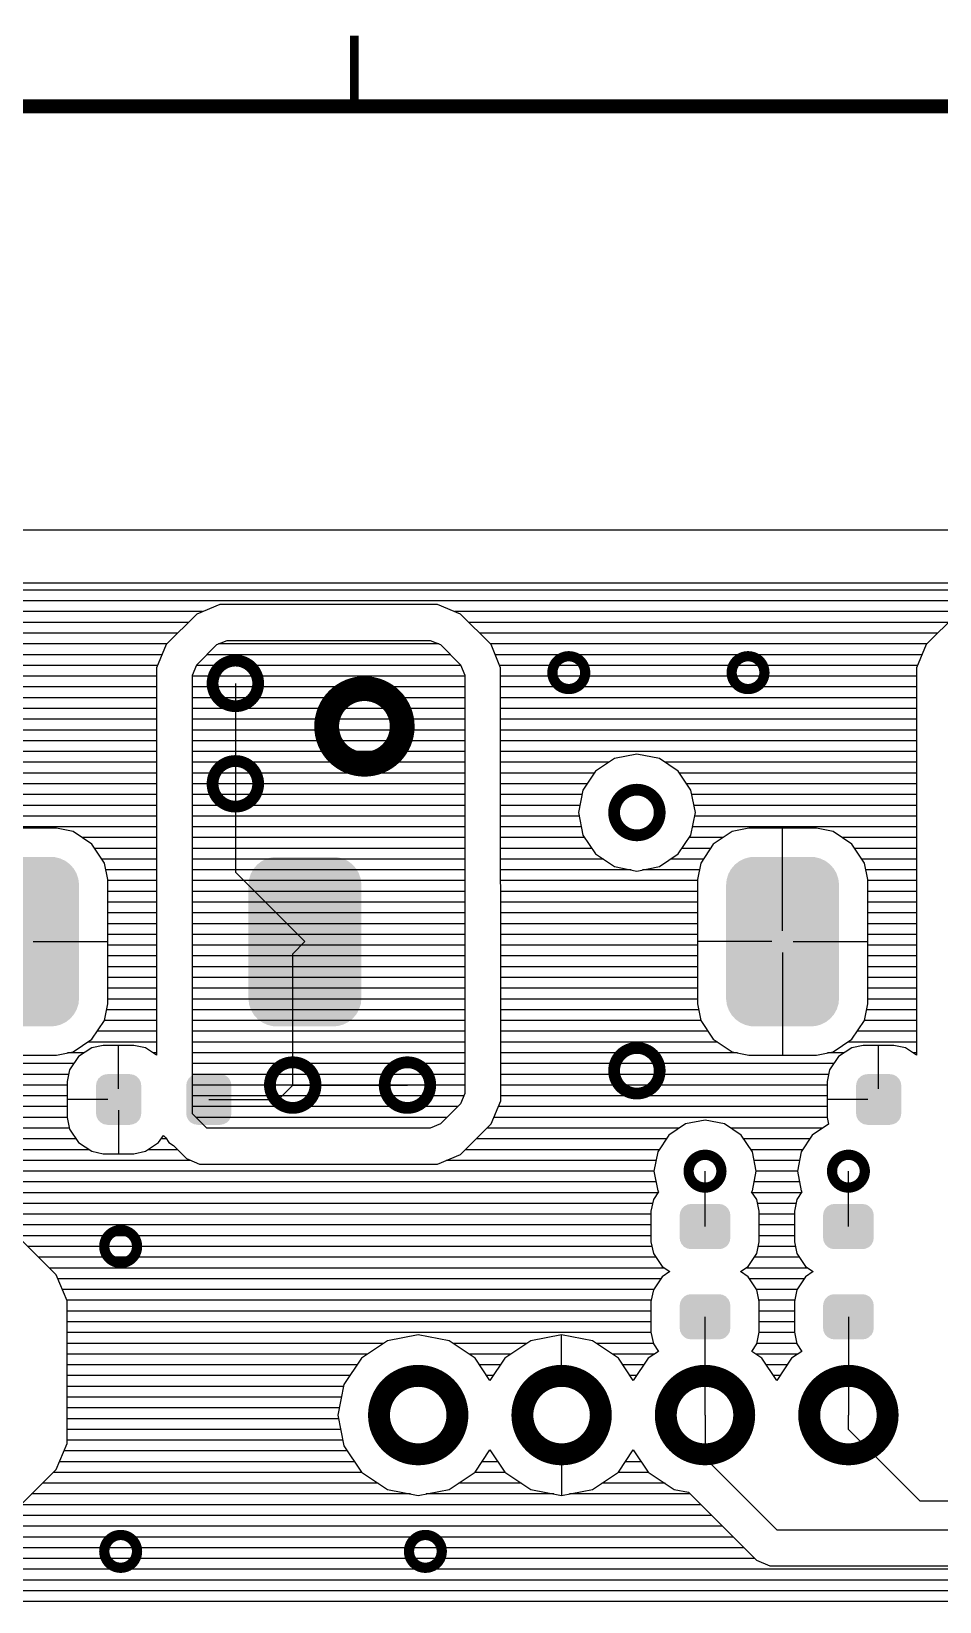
# Model space of a CAD drawing. Extents: x 295 to 953, y 10 to 290.
# Drawn here: x 724.3 to 756.5, y 232.1 to 287.6 of the extents above; entities that cross this region are included whole.
import ezdxf

# ---------------------------------------------------------------- set-up
doc = ezdxf.new("R2010")
doc.units = 0
doc.header["$LTSCALE"] = 5
doc.header["$MEASUREMENT"] = 0
doc.layers.get('0').update_dxf_attribs({"linetype": 'CONTINUOUS', "lineweight": 25})
doc.layers.add('테두리', color=3, linetype='CONTINUOUS')

# ---------------------------------------------------------------- blocks, each defined once
blk = doc.blocks.new('C')
at = {"layer": '테두리'}
for points, const_width in [([(258.75, 287.5), (258.75, 285)], 0.3), ([(15, 285), (15, 15), (405, 15), (405, 285), (15, 285)], 0.5)]:
    blk.add_lwpolyline(points, dxfattribs=dict(at, const_width=const_width))

msp = doc.modelspace()

# ---------------------------------------------------------------- linework, layer by layer
for p, q in [((586.482, 270), (794.478, 270)), ((586.482, 270), (794.478, 270)), ((664.917, 268.12), (777.358, 268.12)), ((777.876, 267.866), (709.342, 267.866)), ((778.257, 267.485), (710.536, 267.485)), ((730.353, 267.104), (711.105, 267.104)), ((730.145, 267.013), (729.068, 265.936)), ((730.967, 267.358), (730.145, 267.013)), ((738.674, 267.358), (730.967, 267.358)), ((739.497, 267.013), (738.674, 267.358)), ((757.277, 267.104), (739.289, 267.104)), ((740.574, 265.936), (739.497, 267.013)), ((757.069, 267.013), (755.992, 265.936)), ((729.85, 266.723), (711.435, 266.723)), ((729.469, 266.342), (711.689, 266.342)), ((756.774, 266.723), (739.791, 266.723)), ((756.393, 266.342), (740.172, 266.342)), ((729.088, 265.961), (711.917, 265.961)), ((729.068, 265.936), (728.722, 265.113)), ((730.145, 265.219), (730.861, 265.936)), ((730.861, 265.936), (731.221, 266.088)), ((738.725, 265.961), (730.917, 265.961)), ((731.221, 266.088), (733.04, 266.088)), ((733.04, 266.088), (738.42, 266.088)), ((738.42, 266.088), (738.781, 265.936)), ((738.781, 265.936), (739.497, 265.219)), ((756.012, 265.961), (740.553, 265.961)), ((740.914, 265.113), (740.574, 265.936)), ((755.992, 265.936), (755.646, 265.113)), ((728.915, 265.58), (711.994, 265.58)), ((729.992, 264.859), (730.145, 265.219)), ((739.141, 265.58), (730.5, 265.58)), ((739.497, 265.219), (739.644, 264.859)), ((755.839, 265.58), (740.726, 265.58)), ((728.758, 265.199), (712.07, 265.199)), ((728.722, 264.818), (712.146, 264.818)), ((728.722, 265.113), (728.722, 251.402)), ((729.992, 250.34), (729.992, 264.859)), ((739.649, 264.818), (729.992, 264.818)), ((739.507, 265.199), (730.134, 265.199)), ((739.644, 264.859), (739.649, 250.04)), ((755.682, 265.199), (740.884, 265.199)), ((740.919, 249.786), (740.914, 265.113)), ((755.646, 264.818), (740.919, 264.818)), ((755.646, 265.113), (755.646, 251.402)), ((728.722, 264.437), (712.07, 264.437)), ((739.649, 264.437), (729.992, 264.437)), ((731.516, 264.564), (731.516, 261.008)), ((755.646, 264.437), (740.919, 264.437)), ((728.722, 263.675), (711.917, 263.675)), ((728.722, 264.056), (711.994, 264.056)), ((739.649, 264.056), (729.992, 264.056)), ((739.649, 263.675), (729.992, 263.675)), ((755.646, 264.056), (740.919, 264.056)), ((755.646, 263.675), (740.919, 263.675)), ((728.722, 263.294), (711.689, 263.294)), ((739.649, 263.294), (729.992, 263.294)), ((755.646, 263.294), (740.919, 263.294)), ((728.722, 262.532), (711.105, 262.532)), ((728.722, 262.913), (711.435, 262.913)), ((739.649, 262.913), (729.992, 262.913)), ((739.649, 262.532), (729.992, 262.532)), ((755.646, 262.913), (740.919, 262.913)), ((755.646, 262.532), (740.919, 262.532)), ((728.722, 262.151), (712.517, 262.151)), ((739.649, 262.151), (729.992, 262.151)), ((755.646, 262.151), (740.919, 262.151)), ((744.948, 261.902), (744.277, 261.455)), ((745.74, 262.06), (744.948, 261.902)), ((746.538, 261.902), (745.74, 262.06)), ((747.208, 261.455), (746.538, 261.902)), ((728.722, 261.77), (719.817, 261.77)), ((728.722, 261.389), (720.33, 261.389)), ((739.649, 261.77), (729.992, 261.77)), ((739.649, 261.389), (729.992, 261.389)), ((744.744, 261.77), (740.919, 261.77)), ((744.231, 261.389), (740.919, 261.389)), ((744.277, 261.455), (743.83, 260.784)), ((755.646, 261.77), (746.741, 261.77)), ((747.655, 260.784), (747.208, 261.455)), ((755.646, 261.389), (747.254, 261.389)), ((728.722, 261.008), (720.584, 261.008)), ((739.649, 261.008), (729.992, 261.008)), ((731.516, 261.008), (731.516, 257.879)), ((743.977, 261.008), (740.919, 261.008)), ((743.83, 260.784), (743.673, 259.992)), ((755.646, 261.008), (747.508, 261.008)), ((747.813, 259.992), (747.655, 260.784)), ((728.722, 260.627), (720.762, 260.627)), ((728.722, 260.246), (720.838, 260.246)), ((739.649, 260.627), (729.992, 260.627)), ((739.649, 260.246), (729.992, 260.246)), ((743.8, 260.627), (740.919, 260.627)), ((743.723, 260.246), (740.919, 260.246)), ((755.646, 260.627), (747.686, 260.627)), ((755.646, 260.246), (747.762, 260.246)), ((728.722, 259.865), (720.863, 259.865)), ((739.649, 259.865), (729.992, 259.865)), ((743.698, 259.865), (740.919, 259.865)), ((743.673, 259.992), (743.83, 259.194)), ((747.655, 259.194), (747.813, 259.992)), ((755.646, 259.865), (747.787, 259.865)), ((728.722, 259.484), (720.787, 259.484)), ((725.176, 259.433), (722.779, 259.433)), ((725.766, 259.316), (725.176, 259.433)), ((726.431, 258.869), (725.766, 259.316)), ((728.722, 259.103), (726.091, 259.103)), ((739.649, 259.484), (729.992, 259.484)), ((739.649, 259.103), (729.992, 259.103)), ((743.774, 259.484), (740.919, 259.484)), ((743.891, 259.103), (740.919, 259.103)), ((743.83, 259.194), (744.277, 258.524)), ((747.208, 258.524), (747.655, 259.194)), ((748.793, 259.103), (747.594, 259.103)), ((755.646, 259.484), (747.711, 259.484)), ((749.118, 259.316), (748.448, 258.869)), ((749.703, 259.433), (749.118, 259.316)), ((752.1, 259.433), (749.703, 259.433)), ((750.901, 255.801), (750.901, 259.433)), ((752.69, 259.316), (752.1, 259.433)), ((753.355, 258.869), (752.69, 259.316)), ((755.646, 259.103), (753.015, 259.103)), ((726.878, 258.204), (726.431, 258.869)), ((728.722, 258.722), (726.533, 258.722)), ((739.649, 258.722), (729.992, 258.722)), ((744.145, 258.722), (740.919, 258.722)), ((748.346, 258.722), (747.34, 258.722)), ((748.448, 258.869), (748.006, 258.204)), ((753.802, 258.204), (753.355, 258.869)), ((755.646, 258.722), (753.457, 258.722)), ((728.722, 258.341), (726.787, 258.341)), ((726.995, 257.615), (726.878, 258.204)), ((739.649, 258.341), (729.992, 258.341)), ((744.556, 258.341), (740.919, 258.341)), ((744.277, 258.524), (744.948, 258.077)), ((744.948, 258.077), (745.74, 257.919)), ((745.74, 257.919), (746.538, 258.077)), ((746.538, 258.077), (747.208, 258.524)), ((748.092, 258.341), (746.929, 258.341)), ((748.006, 258.204), (747.889, 257.615)), ((755.646, 258.341), (753.711, 258.341)), ((753.919, 257.615), (753.802, 258.204)), ((728.722, 257.96), (726.929, 257.96)), ((726.995, 253.22), (726.995, 257.615)), ((728.722, 257.579), (726.995, 257.579)), ((739.649, 257.96), (729.992, 257.96)), ((739.649, 257.579), (729.992, 257.579)), ((731.516, 257.879), (733.98, 255.42)), ((745.542, 257.96), (740.919, 257.96)), ((747.889, 257.579), (740.919, 257.579)), ((747.955, 257.96), (745.943, 257.96)), ((747.889, 257.615), (747.889, 253.22)), ((755.646, 257.96), (753.853, 257.96)), ((753.919, 253.22), (753.919, 257.615)), ((755.646, 257.579), (753.919, 257.579)), ((728.722, 257.198), (726.995, 257.198)), ((739.649, 257.198), (729.992, 257.198)), ((747.889, 257.198), (740.919, 257.198)), ((755.646, 257.198), (753.919, 257.198)), ((728.722, 256.817), (726.995, 256.817)), ((728.722, 256.436), (726.995, 256.436)), ((739.649, 256.817), (729.992, 256.817)), ((739.649, 256.436), (729.992, 256.436)), ((747.889, 256.817), (740.919, 256.817)), ((747.889, 256.436), (740.919, 256.436)), ((755.646, 256.817), (753.919, 256.817)), ((755.646, 256.436), (753.919, 256.436)), ((728.722, 256.055), (726.995, 256.055)), ((739.649, 256.055), (729.992, 256.055)), ((747.889, 256.055), (740.919, 256.055)), ((755.646, 256.055), (753.919, 256.055)), ((724.358, 255.42), (726.995, 255.42)), ((728.722, 255.674), (726.995, 255.674)), ((728.722, 255.293), (726.995, 255.293)), ((739.649, 255.674), (729.992, 255.674)), ((739.649, 255.293), (729.992, 255.293)), ((733.548, 254.988), (733.98, 255.42)), ((747.889, 255.674), (740.919, 255.674)), ((747.889, 255.293), (740.919, 255.293)), ((750.52, 255.42), (747.889, 255.42)), ((751.282, 255.42), (753.919, 255.42)), ((755.646, 255.674), (753.919, 255.674)), ((755.646, 255.293), (753.919, 255.293)), ((728.722, 254.912), (726.995, 254.912)), ((739.649, 254.912), (729.992, 254.912)), ((733.548, 250.34), (733.548, 254.988)), ((747.889, 254.912), (740.919, 254.912)), ((750.901, 255.039), (750.901, 251.402)), ((755.646, 254.912), (753.919, 254.912)), ((728.722, 254.531), (726.995, 254.531)), ((728.722, 254.15), (726.995, 254.15)), ((739.649, 254.531), (729.992, 254.531)), ((739.649, 254.15), (729.992, 254.15)), ((747.889, 254.531), (740.919, 254.531)), ((747.889, 254.15), (740.919, 254.15)), ((755.646, 254.531), (753.919, 254.531)), ((755.646, 254.15), (753.919, 254.15)), ((728.722, 253.769), (726.995, 253.769)), ((739.649, 253.769), (729.992, 253.769)), ((747.889, 253.769), (740.919, 253.769)), ((755.646, 253.769), (753.919, 253.769)), ((726.878, 252.631), (726.995, 253.22)), ((728.722, 253.007), (726.954, 253.007)), ((728.722, 253.388), (726.995, 253.388)), ((739.649, 253.388), (729.992, 253.388)), ((739.649, 253.007), (729.992, 253.007)), ((747.889, 253.388), (740.919, 253.388)), ((747.93, 253.007), (740.919, 253.007)), ((747.889, 253.22), (748.006, 252.631)), ((753.802, 252.631), (753.919, 253.22)), ((755.646, 253.007), (753.878, 253.007)), ((755.646, 253.388), (753.919, 253.388)), ((726.431, 251.966), (726.878, 252.631)), ((728.722, 252.626), (726.873, 252.626)), ((739.649, 252.626), (729.992, 252.626)), ((748.011, 252.626), (740.919, 252.626)), ((748.006, 252.631), (748.448, 251.966)), ((753.355, 251.966), (753.802, 252.631)), ((755.646, 252.626), (753.797, 252.626)), ((725.766, 251.519), (726.431, 251.966)), ((728.722, 251.864), (726.279, 251.864)), ((728.722, 252.245), (726.619, 252.245)), ((739.649, 252.245), (729.992, 252.245)), ((739.649, 251.864), (729.992, 251.864)), ((748.265, 252.245), (740.919, 252.245)), ((748.605, 251.864), (740.919, 251.864)), ((748.448, 251.966), (749.118, 251.519)), ((752.69, 251.519), (753.355, 251.966)), ((755.646, 251.864), (753.203, 251.864)), ((755.646, 252.245), (753.543, 252.245)), ((722.779, 251.402), (725.176, 251.402)), ((725.176, 251.402), (725.766, 251.519)), ((726.152, 251.483), (725.573, 251.483)), ((725.959, 251.351), (725.644, 250.884)), ((726.426, 251.661), (725.959, 251.351)), ((726.837, 251.747), (726.426, 251.661)), ((727.919, 251.747), (726.837, 251.747)), ((727.381, 250.213), (727.381, 251.747)), ((728.331, 251.661), (727.919, 251.747)), ((728.722, 251.402), (728.331, 251.661)), ((728.722, 251.483), (728.605, 251.483)), ((739.649, 251.483), (729.992, 251.483)), ((749.306, 251.483), (740.919, 251.483)), ((749.118, 251.519), (749.703, 251.402)), ((749.703, 251.402), (752.1, 251.402)), ((752.1, 251.402), (752.69, 251.519)), ((753.076, 251.483), (752.497, 251.483)), ((752.883, 251.351), (752.568, 250.884)), ((753.35, 251.661), (752.883, 251.351)), ((753.761, 251.747), (753.35, 251.661)), ((754.843, 251.747), (753.761, 251.747)), ((754.305, 250.213), (754.305, 251.747)), ((755.255, 251.661), (754.843, 251.747)), ((755.646, 251.402), (755.255, 251.661)), ((755.646, 251.483), (755.529, 251.483)), ((725.791, 251.102), (713.889, 251.102)), ((725.644, 250.884), (725.562, 250.467)), ((739.649, 251.102), (729.992, 251.102)), ((752.715, 251.102), (740.919, 251.102)), ((752.568, 250.884), (752.486, 250.467)), ((725.613, 250.721), (714.143, 250.721)), ((725.562, 250.34), (714.397, 250.34)), ((725.562, 250.467), (725.562, 249.192)), ((739.649, 250.721), (729.992, 250.721)), ((739.649, 250.34), (729.992, 250.34)), ((729.992, 249.324), (729.992, 250.34)), ((733.04, 249.832), (733.548, 250.34)), ((733.548, 250.34), (737.612, 250.34)), ((752.537, 250.721), (740.919, 250.721)), ((752.486, 250.34), (740.919, 250.34)), ((752.486, 250.467), (752.486, 249.192)), ((725.562, 249.959), (714.508, 249.959)), ((727, 249.832), (725.562, 249.832)), ((739.614, 249.959), (729.992, 249.959)), ((730.576, 249.832), (733.04, 249.832)), ((739.497, 249.68), (738.781, 248.963)), ((739.649, 250.04), (739.497, 249.68)), ((740.574, 248.963), (740.919, 249.786)), ((752.486, 249.959), (740.919, 249.959)), ((753.924, 249.832), (752.486, 249.832)), ((725.562, 249.578), (714.584, 249.578)), ((725.562, 249.197), (714.661, 249.197)), ((725.562, 249.192), (725.644, 248.775)), ((727.381, 249.451), (727.381, 247.912)), ((739.395, 249.578), (729.992, 249.578)), ((730.5, 248.816), (729.992, 249.324)), ((739.014, 249.197), (730.119, 249.197)), ((752.486, 249.197), (740.67, 249.197)), ((752.486, 249.578), (740.828, 249.578)), ((748.153, 249.1), (747.462, 248.963)), ((748.849, 248.963), (748.153, 249.1)), ((752.486, 249.192), (752.532, 248.958)), ((725.639, 248.816), (714.635, 248.816)), ((725.644, 248.775), (725.959, 248.308)), ((728.798, 248.308), (728.966, 248.557)), ((728.966, 248.557), (729.047, 248.471)), ((738.42, 248.816), (730.5, 248.816)), ((738.42, 248.816), (730.5, 248.816)), ((738.781, 248.963), (738.42, 248.816)), ((739.497, 247.886), (740.574, 248.963)), ((747.239, 248.816), (740.426, 248.816)), ((746.873, 248.572), (746.482, 247.983)), ((747.462, 248.963), (746.873, 248.572)), ((749.438, 248.572), (748.849, 248.963)), ((752.319, 248.816), (749.073, 248.816)), ((749.83, 247.983), (749.438, 248.572)), ((751.953, 248.572), (751.562, 247.983)), ((752.532, 248.958), (751.953, 248.572)), ((726.345, 248.054), (714.483, 248.054)), ((725.877, 248.435), (714.559, 248.435)), ((725.959, 248.308), (726.426, 247.998)), ((726.426, 247.998), (726.837, 247.912)), ((727.919, 247.912), (728.331, 247.998)), ((728.331, 247.998), (728.798, 248.308)), ((729.469, 248.054), (728.412, 248.054)), ((729.073, 248.435), (728.885, 248.435)), ((729.047, 248.471), (729.159, 248.308)), ((729.159, 248.308), (729.322, 248.201)), ((729.322, 248.201), (729.784, 247.739)), ((746.528, 248.054), (739.664, 248.054)), ((746.782, 248.435), (740.045, 248.435)), ((746.482, 247.983), (746.345, 247.292)), ((751.862, 248.435), (749.53, 248.435)), ((751.608, 248.054), (749.784, 248.054)), ((749.967, 247.292), (749.83, 247.983)), ((751.562, 247.983), (751.425, 247.292)), ((729.941, 247.673), (714.31, 247.673)), ((726.837, 247.912), (727.919, 247.912)), ((729.784, 247.739), (730.251, 247.546)), ((730.251, 247.546), (738.674, 247.546)), ((738.674, 247.546), (739.497, 247.886)), ((746.421, 247.673), (738.979, 247.673)), ((751.501, 247.673), (749.89, 247.673)), ((746.421, 246.911), (713.802, 246.911)), ((746.345, 247.292), (714.056, 247.292)), ((746.345, 247.292), (746.482, 246.596)), ((748.153, 245.331), (748.153, 247.292)), ((749.83, 246.596), (749.967, 247.292)), ((751.501, 246.911), (749.89, 246.911)), ((751.425, 247.292), (749.967, 247.292)), ((751.425, 247.292), (751.562, 246.596)), ((753.233, 245.331), (753.233, 247.292)), ((746.482, 246.53), (713.264, 246.53)), ((746.507, 246.56), (746.324, 246.286)), ((746.482, 246.596), (746.507, 246.56)), ((749.804, 246.56), (749.83, 246.596)), ((749.987, 246.286), (749.804, 246.56)), ((751.562, 246.53), (749.83, 246.53)), ((751.587, 246.56), (751.404, 246.286)), ((751.562, 246.596), (751.587, 246.56)), ((746.238, 245.768), (682.84, 245.768)), ((746.294, 246.149), (712.517, 246.149)), ((746.324, 246.286), (746.238, 245.875)), ((746.238, 245.875), (746.238, 244.793)), ((750.073, 245.875), (749.987, 246.286)), ((751.374, 246.149), (750.017, 246.149)), ((750.073, 244.793), (750.073, 245.875)), ((751.318, 245.768), (750.073, 245.768)), ((751.404, 246.286), (751.318, 245.875)), ((751.318, 245.875), (751.318, 244.793)), ((746.238, 245.387), (682.545, 245.387)), ((751.318, 245.387), (750.073, 245.387)), ((746.238, 245.006), (723.612, 245.006)), ((725.171, 243.624), (723.916, 244.879)), ((746.238, 244.793), (746.324, 244.381)), ((749.987, 244.381), (750.073, 244.793)), ((751.318, 245.006), (750.073, 245.006)), ((751.318, 244.793), (751.404, 244.381)), ((746.274, 244.625), (724.17, 244.625)), ((746.416, 244.244), (724.551, 244.244)), ((746.324, 244.381), (746.634, 243.914)), ((749.677, 243.914), (749.987, 244.381)), ((751.496, 244.244), (749.896, 244.244)), ((751.354, 244.625), (750.038, 244.625)), ((751.404, 244.381), (751.714, 243.914)), ((746.71, 243.863), (724.932, 243.863)), ((725.552, 242.705), (725.171, 243.624)), ((746.634, 243.553), (746.324, 243.086)), ((746.634, 243.914), (746.903, 243.736)), ((746.903, 243.736), (746.634, 243.553)), ((749.408, 243.736), (749.677, 243.914)), ((749.677, 243.553), (749.408, 243.736)), ((751.79, 243.863), (749.601, 243.863)), ((749.987, 243.086), (749.677, 243.553)), ((751.714, 243.553), (751.404, 243.086)), ((751.714, 243.914), (751.983, 243.736)), ((751.983, 243.736), (751.714, 243.553)), ((746.583, 243.482), (725.232, 243.482)), ((746.329, 243.101), (725.39, 243.101)), ((746.324, 243.086), (746.238, 242.674)), ((751.663, 243.482), (749.728, 243.482)), ((751.409, 243.101), (749.982, 243.101)), ((750.073, 242.674), (749.987, 243.086)), ((751.404, 243.086), (751.318, 242.674)), ((746.248, 242.72), (725.547, 242.72)), ((725.552, 237.65), (725.552, 242.705)), ((746.238, 242.674), (746.238, 241.592)), ((751.328, 242.72), (750.063, 242.72)), ((750.073, 241.592), (750.073, 242.674)), ((751.318, 242.674), (751.318, 241.592)), ((746.238, 242.339), (725.552, 242.339)), ((746.238, 241.958), (725.552, 241.958)), ((748.153, 238.656), (748.153, 242.136)), ((751.318, 242.339), (750.073, 242.339)), ((751.318, 241.958), (750.073, 241.958)), ((753.233, 242.136), (753.233, 238.656)), ((746.243, 241.577), (725.552, 241.577)), ((737.993, 241.501), (736.906, 241.287)), ((739.085, 241.287), (737.993, 241.501)), ((743.073, 241.501), (741.986, 241.287)), ((743.073, 239.652), (743.073, 241.501)), ((744.165, 241.287), (743.073, 241.501)), ((746.238, 241.592), (746.324, 241.181)), ((749.987, 241.181), (750.073, 241.592)), ((751.323, 241.577), (750.068, 241.577)), ((751.318, 241.592), (751.404, 241.181)), ((736.769, 241.196), (725.552, 241.196)), ((736.2, 240.815), (725.552, 240.815)), ((736.906, 241.287), (735.981, 240.668)), ((740.01, 240.668), (739.085, 241.287)), ((741.849, 241.196), (739.222, 241.196)), ((741.28, 240.815), (739.791, 240.815)), ((741.986, 241.287), (741.061, 240.668)), ((745.09, 240.668), (744.165, 241.287)), ((746.319, 241.196), (744.302, 241.196)), ((746.36, 240.815), (744.871, 240.815)), ((746.502, 240.912), (746.141, 240.668)), ((746.324, 241.181), (746.502, 240.912)), ((749.809, 240.912), (749.987, 241.181)), ((750.17, 240.668), (749.809, 240.912)), ((751.44, 240.815), (749.951, 240.815)), ((751.399, 241.196), (749.992, 241.196)), ((751.582, 240.912), (751.221, 240.668)), ((751.404, 241.181), (751.582, 240.912)), ((735.824, 240.434), (725.552, 240.434)), ((735.981, 240.668), (735.362, 239.743)), ((740.533, 239.88), (740.01, 240.668)), ((740.904, 240.434), (740.167, 240.434)), ((741.061, 240.668), (740.533, 239.88)), ((745.613, 239.88), (745.09, 240.668)), ((745.984, 240.434), (745.247, 240.434)), ((746.141, 240.668), (745.613, 239.88)), ((750.693, 239.88), (750.17, 240.668)), ((751.064, 240.434), (750.327, 240.434)), ((751.221, 240.668), (750.693, 239.88)), ((735.57, 240.053), (725.552, 240.053)), ((735.352, 239.672), (725.552, 239.672)), ((735.362, 239.743), (735.148, 238.656)), ((740.65, 240.053), (740.421, 240.053)), ((745.73, 240.053), (745.501, 240.053)), ((750.81, 240.053), (750.581, 240.053)), ((735.275, 239.291), (725.552, 239.291)), ((735.199, 238.91), (725.552, 238.91)), ((735.174, 238.529), (725.552, 238.529)), ((735.148, 238.656), (735.362, 237.564)), ((748.153, 238.656), (748.153, 237.132)), ((753.233, 238.148), (753.233, 238.656)), ((735.25, 238.148), (725.552, 238.148)), ((755.773, 235.608), (753.233, 238.148)), ((725.171, 236.731), (725.552, 237.65)), ((735.326, 237.767), (725.552, 237.767)), ((735.362, 237.564), (735.981, 236.639)), ((740.01, 236.639), (740.533, 237.427)), ((740.533, 237.427), (741.061, 236.639)), ((743.073, 237.655), (743.073, 235.806)), ((745.09, 236.639), (745.613, 237.427)), ((745.613, 237.427), (746.141, 236.639)), ((735.738, 237.005), (725.283, 237.005)), ((735.484, 237.386), (725.44, 237.386)), ((740.818, 237.005), (740.254, 237.005)), ((740.564, 237.386), (740.508, 237.386)), ((745.898, 237.005), (745.334, 237.005)), ((745.644, 237.386), (745.588, 237.386)), ((748.153, 237.132), (750.693, 234.592)), ((723.916, 235.476), (725.171, 236.731)), ((736.007, 236.624), (725.059, 236.624)), ((735.981, 236.639), (736.906, 236.019)), ((739.085, 236.019), (740.01, 236.639)), ((741.087, 236.624), (739.984, 236.624)), ((741.061, 236.639), (741.986, 236.019)), ((744.165, 236.019), (745.09, 236.639)), ((746.167, 236.624), (745.064, 236.624)), ((746.141, 236.639), (747.066, 236.019)), ((737.719, 235.862), (724.297, 235.862)), ((736.576, 236.243), (724.678, 236.243)), ((736.906, 236.019), (737.993, 235.806)), ((737.993, 235.806), (739.085, 236.019)), ((742.799, 235.862), (738.273, 235.862)), ((741.656, 236.243), (739.416, 236.243)), ((741.986, 236.019), (743.073, 235.806)), ((743.073, 235.806), (744.165, 236.019)), ((747.63, 235.862), (743.353, 235.862)), ((746.736, 236.243), (744.496, 236.243)), ((747.066, 236.019), (747.569, 235.923)), ((747.569, 235.923), (749.621, 233.871)), ((748.011, 235.481), (723.916, 235.481)), ((758.821, 235.608), (755.773, 235.608)), ((748.773, 234.719), (711.77, 234.719)), ((748.392, 235.1), (722.997, 235.1)), ((749.154, 234.338), (711.943, 234.338)), ((750.693, 234.592), (757.805, 234.592)), ((749.535, 233.957), (712.019, 233.957)), ((749.916, 233.576), (712.095, 233.576)), ((749.621, 233.871), (749.977, 233.515)), ((749.977, 233.515), (750.444, 233.322)), ((757.409, 233.195), (712.121, 233.195)), ((750.444, 233.322), (757.282, 233.322)), ((758.059, 232.433), (711.968, 232.433)), ((757.79, 232.814), (712.044, 232.814)), ((758.059, 232.052), (711.857, 232.052))]:
    msp.add_line(p, q)
for points, const_width in [([(732.324, 264.564, -1), (730.708, 264.564, -1)], 0.417), ([(743.908, 264.945, -1), (742.747, 264.945, -1)], 0.363), ([(750.258, 264.945, -1), (749.097, 264.945, -1)], 0.363), ([(737.427, 263.04, -1), (734.75, 263.04, -1)], 0.879), ([(732.324, 261.008, -1), (730.708, 261.008, -1)], 0.417), ([(746.548, 259.992, -1), (744.932, 259.992, -1)], 0.417), ([(746.548, 250.848, -1), (744.932, 250.848, -1)], 0.417), ([(734.356, 250.34, -1), (732.74, 250.34, -1)], 0.417), ([(738.42, 250.34, -1), (736.804, 250.34, -1)], 0.417), ([(748.734, 247.292, -1), (747.573, 247.292, -1)], 0.363), ([(753.814, 247.292, -1), (752.653, 247.292, -1)], 0.363), ([(728.033, 244.625, -1), (726.872, 244.625, -1)], 0.363), ([(739.382, 238.656, -1), (736.604, 238.656, -1)], 0.777), ([(744.462, 238.656, -1), (741.684, 238.656, -1)], 0.777), ([(749.542, 238.656, -1), (746.764, 238.656, -1)], 0.777), ([(754.622, 238.656, -1), (751.844, 238.656, -1)], 0.777), ([(728.033, 233.83, -1), (726.872, 233.83, -1)], 0.363), ([(738.828, 233.83, -1), (737.667, 233.83, -1)], 0.363)]:
    msp.add_lwpolyline(points, format="xyb", close=True, dxfattribs=dict(const_width=const_width))
for points in [[(725.887, 257.841), (725.798, 257.991), (722.071, 257.841), (722.153, 257.991)], [(725.798, 257.991), (725.784, 258.014), (722.153, 257.991), (722.174, 258.014)], [(725.784, 258.014), (725.667, 258.144), (722.174, 258.014), (722.284, 258.144)], [(725.667, 258.144), (725.649, 258.164), (722.284, 258.144), (722.31, 258.164)], [(725.649, 258.164), (725.508, 258.268), (722.31, 258.164), (722.443, 258.268)], [(725.508, 258.268), (725.487, 258.283), (722.443, 258.268), (722.473, 258.283)], [(725.487, 258.283), (725.326, 258.358), (722.473, 258.283), (722.623, 258.358)], [(725.326, 258.358), (725.304, 258.368), (722.623, 258.358), (722.66, 258.368)], [(725.304, 258.368), (725.126, 258.41), (722.66, 258.368), (722.818, 258.41)], [(725.126, 258.41), (725.108, 258.414), (722.818, 258.41), (722.889, 258.414)], [(725.108, 258.414), (724.907, 258.42), (722.889, 258.414), (722.991, 258.42)], [(735.889, 257.841), (735.801, 257.991), (732.073, 257.841), (732.156, 257.991)], [(735.801, 257.991), (735.787, 258.014), (732.156, 257.991), (732.176, 258.014)], [(735.787, 258.014), (735.67, 258.144), (732.176, 258.014), (732.287, 258.144)], [(735.67, 258.144), (735.652, 258.164), (732.287, 258.144), (732.312, 258.164)], [(735.652, 258.164), (735.51, 258.268), (732.312, 258.164), (732.445, 258.268)], [(735.51, 258.268), (735.49, 258.283), (732.445, 258.268), (732.476, 258.283)], [(735.49, 258.283), (735.328, 258.358), (732.476, 258.283), (732.626, 258.358)], [(735.328, 258.358), (735.307, 258.368), (732.626, 258.358), (732.663, 258.368)], [(735.307, 258.368), (735.129, 258.41), (732.663, 258.368), (732.82, 258.41)], [(735.129, 258.41), (735.111, 258.414), (732.82, 258.41), (732.892, 258.414)], [(735.111, 258.414), (734.909, 258.42), (732.892, 258.414), (732.993, 258.42)], [(733.05, 258.42), (733.021, 258.421), (732.993, 258.42), (733.021, 258.421)], [(752.811, 257.841), (752.722, 257.991), (748.995, 257.841), (749.077, 257.991)], [(752.722, 257.991), (752.708, 258.014), (749.077, 257.991), (749.098, 258.014)], [(752.708, 258.014), (752.591, 258.144), (749.098, 258.014), (749.208, 258.144)], [(752.591, 258.144), (752.573, 258.164), (749.208, 258.144), (749.234, 258.164)], [(752.573, 258.164), (752.432, 258.268), (749.234, 258.164), (749.367, 258.268)], [(752.432, 258.268), (752.411, 258.283), (749.367, 258.268), (749.397, 258.283)], [(752.411, 258.283), (752.25, 258.358), (749.397, 258.283), (749.547, 258.358)], [(752.25, 258.358), (752.228, 258.368), (749.547, 258.358), (749.584, 258.368)], [(752.228, 258.368), (752.05, 258.41), (749.584, 258.368), (749.742, 258.41)], [(752.05, 258.41), (752.032, 258.414), (749.742, 258.41), (749.813, 258.414)], [(752.032, 258.414), (751.831, 258.42), (749.813, 258.414), (749.915, 258.42)], [(749.972, 258.42), (749.943, 258.421), (749.915, 258.42), (749.943, 258.421)], [(725.979, 257.422), (725.978, 257.451), (721.976, 257.422), (721.979, 257.451)], [(725.976, 257.351), (725.979, 257.422), (721.978, 257.351), (721.976, 257.422)], [(725.978, 257.451), (725.956, 257.622), (721.979, 257.451), (721.996, 257.622)], [(725.956, 257.622), (725.952, 257.65), (721.996, 257.622), (722.005, 257.65)], [(725.952, 257.65), (725.896, 257.814), (722.005, 257.65), (722.056, 257.814)], [(725.896, 257.814), (725.887, 257.841), (722.056, 257.814), (722.071, 257.841)], [(735.981, 257.422), (735.981, 257.451), (731.978, 257.422), (731.981, 257.451)], [(735.979, 257.351), (735.981, 257.422), (731.981, 257.351), (731.978, 257.422)], [(735.981, 257.451), (735.959, 257.622), (731.981, 257.451), (731.999, 257.622)], [(735.959, 257.622), (735.955, 257.65), (731.999, 257.622), (732.008, 257.65)], [(735.955, 257.65), (735.899, 257.814), (732.008, 257.65), (732.059, 257.814)], [(735.899, 257.814), (735.889, 257.841), (732.059, 257.814), (732.073, 257.841)], [(752.903, 257.422), (752.902, 257.451), (748.9, 257.422), (748.903, 257.451)], [(752.9, 257.351), (752.903, 257.422), (748.902, 257.351), (748.9, 257.422)], [(752.902, 257.451), (752.88, 257.622), (748.903, 257.451), (748.92, 257.622)], [(752.88, 257.622), (752.876, 257.65), (748.92, 257.622), (748.929, 257.65)], [(752.876, 257.65), (752.82, 257.814), (748.929, 257.65), (748.98, 257.814)], [(752.82, 257.814), (752.811, 257.841), (748.98, 257.814), (748.995, 257.841)], [(725.976, 257.35), (725.976, 257.351), (721.978, 257.35), (721.978, 257.351)], [(725.976, 253.489), (725.976, 257.35), (721.978, 253.489), (721.978, 257.35)], [(735.979, 257.35), (735.979, 257.351), (731.981, 257.35), (731.981, 257.351)], [(735.979, 253.489), (735.979, 257.35), (731.981, 253.489), (731.981, 257.35)], [(752.9, 257.35), (752.9, 257.351), (748.902, 257.35), (748.902, 257.351)], [(752.9, 253.489), (752.9, 257.35), (748.902, 253.489), (748.902, 257.35)], [(725.979, 253.418), (725.976, 253.489), (721.976, 253.418), (721.978, 253.489)], [(725.976, 253.389), (725.979, 253.418), (721.976, 253.389), (721.976, 253.418)], [(725.959, 253.218), (725.976, 253.389), (721.999, 253.218), (721.976, 253.389)], [(725.95, 253.19), (725.959, 253.218), (722.002, 253.19), (721.999, 253.218)], [(725.899, 253.026), (725.95, 253.19), (722.059, 253.026), (722.002, 253.19)], [(725.884, 252.999), (725.899, 253.026), (722.068, 252.999), (722.059, 253.026)], [(725.801, 252.849), (725.884, 252.999), (722.156, 252.849), (722.068, 252.999)], [(735.981, 253.418), (735.979, 253.489), (731.978, 253.418), (731.981, 253.489)], [(735.978, 253.389), (735.981, 253.418), (731.979, 253.389), (731.978, 253.418)], [(735.961, 253.218), (735.978, 253.389), (732.001, 253.218), (731.979, 253.389)], [(735.952, 253.19), (735.961, 253.218), (732.005, 253.19), (732.001, 253.218)], [(735.901, 253.026), (735.952, 253.19), (732.061, 253.026), (732.005, 253.19)], [(735.886, 252.999), (735.901, 253.026), (732.071, 252.999), (732.061, 253.026)], [(735.804, 252.849), (735.886, 252.999), (732.159, 252.849), (732.071, 252.999)], [(752.903, 253.418), (752.9, 253.489), (748.9, 253.418), (748.902, 253.489)], [(752.9, 253.389), (752.903, 253.418), (748.9, 253.389), (748.9, 253.418)], [(752.883, 253.218), (752.9, 253.389), (748.923, 253.218), (748.9, 253.389)], [(752.874, 253.19), (752.883, 253.218), (748.926, 253.19), (748.923, 253.218)], [(752.823, 253.026), (752.874, 253.19), (748.983, 253.026), (748.926, 253.19)], [(752.808, 252.999), (752.823, 253.026), (748.992, 252.999), (748.983, 253.026)], [(752.725, 252.849), (752.808, 252.999), (749.08, 252.849), (748.992, 252.999)], [(725.781, 252.826), (725.801, 252.849), (722.17, 252.826), (722.156, 252.849)], [(725.671, 252.696), (725.781, 252.826), (722.287, 252.696), (722.17, 252.826)], [(725.645, 252.676), (725.671, 252.696), (722.305, 252.676), (722.287, 252.696)], [(725.512, 252.572), (725.645, 252.676), (722.447, 252.572), (722.305, 252.676)], [(725.481, 252.557), (725.512, 252.572), (722.468, 252.557), (722.447, 252.572)], [(725.332, 252.482), (725.481, 252.557), (722.629, 252.482), (722.468, 252.557)], [(725.295, 252.472), (725.332, 252.482), (722.651, 252.472), (722.629, 252.482)], [(725.137, 252.43), (725.295, 252.472), (722.829, 252.43), (722.651, 252.472)], [(725.065, 252.426), (725.137, 252.43), (722.847, 252.426), (722.829, 252.43)], [(724.964, 252.42), (725.065, 252.426), (723.048, 252.42), (722.847, 252.426)], [(724.936, 252.419), (724.964, 252.42), (724.936, 252.419), (724.907, 252.42)], [(735.784, 252.826), (735.804, 252.849), (732.173, 252.826), (732.159, 252.849)], [(735.673, 252.696), (735.784, 252.826), (732.29, 252.696), (732.173, 252.826)], [(735.648, 252.676), (735.673, 252.696), (732.308, 252.676), (732.29, 252.696)], [(735.515, 252.572), (735.648, 252.676), (732.449, 252.572), (732.308, 252.676)], [(735.484, 252.557), (735.515, 252.572), (732.47, 252.557), (732.449, 252.572)], [(735.334, 252.482), (735.484, 252.557), (732.632, 252.482), (732.47, 252.557)], [(735.297, 252.472), (735.334, 252.482), (732.653, 252.472), (732.632, 252.482)], [(735.14, 252.43), (735.297, 252.472), (732.831, 252.43), (732.653, 252.472)], [(735.068, 252.426), (735.14, 252.43), (732.849, 252.426), (732.831, 252.43)], [(734.967, 252.42), (735.068, 252.426), (733.05, 252.42), (732.849, 252.426)], [(734.939, 252.419), (734.967, 252.42), (734.939, 252.419), (734.909, 252.42)], [(752.705, 252.826), (752.725, 252.849), (749.094, 252.826), (749.08, 252.849)], [(752.595, 252.696), (752.705, 252.826), (749.211, 252.696), (749.094, 252.826)], [(752.569, 252.676), (752.595, 252.696), (749.229, 252.676), (749.211, 252.696)], [(752.436, 252.572), (752.569, 252.676), (749.371, 252.572), (749.229, 252.676)], [(752.405, 252.557), (752.436, 252.572), (749.392, 252.557), (749.371, 252.572)], [(752.256, 252.482), (752.405, 252.557), (749.553, 252.482), (749.392, 252.557)], [(752.219, 252.472), (752.256, 252.482), (749.575, 252.472), (749.553, 252.482)], [(752.061, 252.43), (752.219, 252.472), (749.753, 252.43), (749.575, 252.472)], [(751.989, 252.426), (752.061, 252.43), (749.771, 252.426), (749.753, 252.43)], [(751.888, 252.42), (751.989, 252.426), (749.972, 252.42), (749.771, 252.426)], [(751.86, 252.419), (751.888, 252.42), (751.86, 252.419), (751.831, 252.42)], [(728.181, 250.332), (728.164, 250.444), (726.581, 250.332), (726.6, 250.444)], [(728.181, 250.33), (728.181, 250.332), (726.581, 250.33), (726.581, 250.332)], [(728.181, 249.334), (728.181, 250.33), (726.581, 249.334), (726.581, 250.33)], [(728.164, 250.444), (728.158, 250.457), (726.6, 250.444), (726.602, 250.457)], [(728.158, 250.457), (728.109, 250.558), (726.602, 250.457), (726.656, 250.558)], [(728.109, 250.558), (728.098, 250.57), (726.656, 250.558), (726.662, 250.57)], [(728.098, 250.57), (728.02, 250.649), (726.662, 250.57), (726.745, 250.649)], [(728.02, 250.649), (728.004, 250.657), (726.745, 250.649), (726.753, 250.657)], [(728.004, 250.657), (727.908, 250.708), (726.753, 250.657), (726.859, 250.708)], [(727.908, 250.708), (727.882, 250.712), (726.859, 250.708), (726.868, 250.712)], [(727.882, 250.712), (727.782, 250.728), (726.868, 250.712), (726.98, 250.728)], [(727.782, 250.728), (727.782, 250.731), (726.98, 250.728), (726.98, 250.731)], [(731.376, 250.332), (731.359, 250.444), (729.776, 250.332), (729.795, 250.444)], [(731.376, 250.33), (731.376, 250.332), (729.776, 250.33), (729.776, 250.332)], [(731.376, 249.334), (731.376, 250.33), (729.776, 249.334), (729.776, 250.33)], [(731.359, 250.444), (731.353, 250.457), (729.795, 250.444), (729.797, 250.457)], [(731.353, 250.457), (731.304, 250.558), (729.797, 250.457), (729.851, 250.558)], [(731.304, 250.558), (731.293, 250.57), (729.851, 250.558), (729.857, 250.57)], [(731.293, 250.57), (731.216, 250.649), (729.857, 250.57), (729.94, 250.649)], [(731.216, 250.649), (731.2, 250.657), (729.94, 250.649), (729.949, 250.657)], [(731.2, 250.657), (731.103, 250.708), (729.949, 250.657), (730.054, 250.708)], [(731.103, 250.708), (731.077, 250.712), (730.054, 250.708), (730.063, 250.712)], [(731.077, 250.712), (730.978, 250.728), (730.063, 250.712), (730.175, 250.728)], [(730.978, 250.728), (730.978, 250.731), (730.175, 250.728), (730.175, 250.731)], [(755.105, 250.332), (755.088, 250.444), (753.505, 250.332), (753.524, 250.444)], [(755.105, 250.33), (755.105, 250.332), (753.505, 250.33), (753.505, 250.332)], [(755.105, 249.334), (755.105, 250.33), (753.505, 249.334), (753.505, 250.33)], [(755.088, 250.444), (755.082, 250.457), (753.524, 250.444), (753.526, 250.457)], [(755.082, 250.457), (755.033, 250.558), (753.526, 250.457), (753.58, 250.558)], [(755.033, 250.558), (755.022, 250.57), (753.58, 250.558), (753.586, 250.57)], [(755.022, 250.57), (754.944, 250.649), (753.586, 250.57), (753.669, 250.649)], [(754.944, 250.649), (754.928, 250.657), (753.669, 250.649), (753.677, 250.657)], [(754.928, 250.657), (754.832, 250.708), (753.677, 250.657), (753.783, 250.708)], [(754.832, 250.708), (754.806, 250.712), (753.783, 250.708), (753.792, 250.712)], [(754.806, 250.712), (754.706, 250.728), (753.792, 250.712), (753.904, 250.728)], [(754.706, 250.728), (754.706, 250.731), (753.904, 250.728), (753.904, 250.731)], [(728.181, 249.332), (728.181, 249.334), (726.581, 249.332), (726.581, 249.334)], [(728.162, 249.22), (728.181, 249.332), (726.598, 249.22), (726.581, 249.332)], [(728.16, 249.207), (728.162, 249.22), (726.604, 249.207), (726.598, 249.22)], [(728.106, 249.106), (728.16, 249.207), (726.653, 249.106), (726.604, 249.207)], [(728.1, 249.094), (728.106, 249.106), (726.664, 249.094), (726.653, 249.106)], [(728.017, 249.015), (728.1, 249.094), (726.742, 249.015), (726.664, 249.094)], [(731.376, 249.332), (731.376, 249.334), (729.776, 249.332), (729.776, 249.334)], [(731.357, 249.22), (731.376, 249.332), (729.793, 249.22), (729.776, 249.332)], [(731.355, 249.207), (731.357, 249.22), (729.8, 249.207), (729.793, 249.22)], [(731.302, 249.106), (731.355, 249.207), (729.849, 249.106), (729.8, 249.207)], [(731.296, 249.094), (731.302, 249.106), (729.86, 249.094), (729.849, 249.106)], [(731.213, 249.015), (731.296, 249.094), (729.937, 249.015), (729.86, 249.094)], [(755.105, 249.332), (755.105, 249.334), (753.505, 249.332), (753.505, 249.334)], [(755.086, 249.22), (755.105, 249.332), (753.522, 249.22), (753.505, 249.332)], [(755.084, 249.207), (755.086, 249.22), (753.528, 249.207), (753.522, 249.22)], [(755.03, 249.106), (755.084, 249.207), (753.577, 249.106), (753.528, 249.207)], [(755.024, 249.094), (755.03, 249.106), (753.588, 249.094), (753.577, 249.106)], [(754.941, 249.015), (755.024, 249.094), (753.666, 249.015), (753.588, 249.094)], [(728.009, 249.007), (728.017, 249.015), (726.758, 249.007), (726.742, 249.015)], [(727.903, 248.956), (728.009, 249.007), (726.854, 248.956), (726.758, 249.007)], [(727.894, 248.952), (727.903, 248.956), (726.88, 248.952), (726.854, 248.956)], [(727.782, 248.936), (727.894, 248.952), (726.98, 248.936), (726.88, 248.952)], [(727.782, 248.933), (727.782, 248.936), (726.98, 248.933), (726.98, 248.936)], [(731.204, 249.007), (731.213, 249.015), (729.953, 249.007), (729.937, 249.015)], [(731.098, 248.956), (731.204, 249.007), (730.05, 248.956), (729.953, 249.007)], [(731.089, 248.952), (731.098, 248.956), (730.076, 248.952), (730.05, 248.956)], [(730.978, 248.936), (731.089, 248.952), (730.175, 248.936), (730.076, 248.952)], [(730.978, 248.933), (730.978, 248.936), (730.175, 248.933), (730.175, 248.936)], [(754.933, 249.007), (754.941, 249.015), (753.682, 249.007), (753.666, 249.015)], [(754.827, 248.956), (754.933, 249.007), (753.778, 248.956), (753.682, 249.007)], [(754.818, 248.952), (754.827, 248.956), (753.804, 248.952), (753.778, 248.956)], [(754.706, 248.936), (754.818, 248.952), (753.904, 248.936), (753.804, 248.952)], [(754.706, 248.933), (754.706, 248.936), (753.904, 248.933), (753.904, 248.936)], [(749.05, 245.732), (749.034, 245.845), (747.256, 245.732), (747.275, 245.845)], [(749.034, 245.845), (749.027, 245.858), (747.275, 245.845), (747.277, 245.858)], [(749.027, 245.858), (748.979, 245.959), (747.277, 245.858), (747.33, 245.959)], [(748.979, 245.959), (748.968, 245.97), (747.33, 245.959), (747.335, 245.97)], [(748.968, 245.97), (748.891, 246.051), (747.335, 245.97), (747.418, 246.051)], [(748.891, 246.051), (748.876, 246.059), (747.418, 246.051), (747.426, 246.059)], [(748.876, 246.059), (748.779, 246.11), (747.426, 246.059), (747.532, 246.11)], [(748.779, 246.11), (748.754, 246.114), (747.532, 246.11), (747.54, 246.114)], [(748.754, 246.114), (748.653, 246.131), (747.54, 246.114), (747.653, 246.131)], [(754.13, 245.732), (754.114, 245.845), (752.336, 245.732), (752.355, 245.845)], [(754.114, 245.845), (754.107, 245.858), (752.355, 245.845), (752.357, 245.858)], [(754.107, 245.858), (754.059, 245.959), (752.357, 245.858), (752.41, 245.959)], [(754.059, 245.959), (754.048, 245.97), (752.41, 245.959), (752.415, 245.97)], [(754.048, 245.97), (753.971, 246.051), (752.415, 245.97), (752.498, 246.051)], [(753.971, 246.051), (753.956, 246.059), (752.498, 246.051), (752.506, 246.059)], [(753.956, 246.059), (753.859, 246.11), (752.506, 246.059), (752.612, 246.11)], [(753.859, 246.11), (753.834, 246.114), (752.612, 246.11), (752.62, 246.114)], [(753.834, 246.114), (753.733, 246.131), (752.62, 246.114), (752.733, 246.131)], [(749.052, 244.93), (749.052, 245.732), (747.254, 244.93), (747.254, 245.732)], [(754.132, 244.93), (754.132, 245.732), (752.334, 244.93), (752.334, 245.732)], [(749.032, 244.817), (749.05, 244.93), (747.273, 244.817), (747.256, 244.93)], [(749.03, 244.805), (749.032, 244.817), (747.279, 244.805), (747.273, 244.817)], [(748.977, 244.703), (749.03, 244.805), (747.327, 244.703), (747.279, 244.805)], [(748.971, 244.692), (748.977, 244.703), (747.338, 244.692), (747.327, 244.703)], [(748.888, 244.611), (748.971, 244.692), (747.415, 244.611), (747.338, 244.692)], [(754.112, 244.817), (754.13, 244.93), (752.353, 244.817), (752.336, 244.93)], [(754.11, 244.805), (754.112, 244.817), (752.359, 244.805), (752.353, 244.817)], [(754.057, 244.703), (754.11, 244.805), (752.407, 244.703), (752.359, 244.805)], [(754.051, 244.692), (754.057, 244.703), (752.418, 244.692), (752.407, 244.703)], [(753.968, 244.611), (754.051, 244.692), (752.495, 244.611), (752.418, 244.692)], [(748.88, 244.603), (748.888, 244.611), (747.43, 244.603), (747.415, 244.611)], [(748.774, 244.552), (748.88, 244.603), (747.528, 244.552), (747.43, 244.603)], [(748.766, 244.548), (748.774, 244.552), (747.552, 244.548), (747.528, 244.552)], [(748.653, 244.531), (748.766, 244.548), (747.653, 244.531), (747.552, 244.548)], [(753.96, 244.603), (753.968, 244.611), (752.51, 244.603), (752.495, 244.611)], [(753.854, 244.552), (753.96, 244.603), (752.608, 244.552), (752.51, 244.603)], [(753.846, 244.548), (753.854, 244.552), (752.632, 244.548), (752.608, 244.552)], [(753.733, 244.531), (753.846, 244.548), (752.733, 244.531), (752.632, 244.548)], [(749.052, 241.734), (749.052, 242.537), (747.254, 241.734), (747.254, 242.537)], [(749.05, 242.537), (749.034, 242.65), (747.256, 242.537), (747.275, 242.65)], [(749.034, 242.65), (749.027, 242.662), (747.275, 242.65), (747.277, 242.662)], [(749.027, 242.662), (748.979, 242.764), (747.277, 242.662), (747.33, 242.764)], [(748.979, 242.764), (748.968, 242.775), (747.33, 242.764), (747.335, 242.775)], [(748.968, 242.775), (748.891, 242.856), (747.335, 242.775), (747.418, 242.856)], [(748.891, 242.856), (748.876, 242.864), (747.418, 242.856), (747.426, 242.864)], [(748.876, 242.864), (748.779, 242.915), (747.426, 242.864), (747.532, 242.915)], [(748.779, 242.915), (748.754, 242.919), (747.532, 242.915), (747.54, 242.919)], [(748.754, 242.919), (748.653, 242.936), (747.54, 242.919), (747.653, 242.936)], [(754.132, 241.734), (754.132, 242.537), (752.334, 241.734), (752.334, 242.537)], [(754.13, 242.537), (754.114, 242.65), (752.336, 242.537), (752.355, 242.65)], [(754.114, 242.65), (754.107, 242.662), (752.355, 242.65), (752.357, 242.662)], [(754.107, 242.662), (754.059, 242.764), (752.357, 242.662), (752.41, 242.764)], [(754.059, 242.764), (754.048, 242.775), (752.41, 242.764), (752.415, 242.775)], [(754.048, 242.775), (753.971, 242.856), (752.415, 242.775), (752.498, 242.856)], [(753.971, 242.856), (753.956, 242.864), (752.498, 242.856), (752.506, 242.864)], [(753.956, 242.864), (753.859, 242.915), (752.506, 242.864), (752.612, 242.915)], [(753.859, 242.915), (753.834, 242.919), (752.612, 242.915), (752.62, 242.919)], [(753.834, 242.919), (753.733, 242.936), (752.62, 242.919), (752.733, 242.936)], [(749.032, 241.622), (749.05, 241.734), (747.273, 241.622), (747.256, 241.734)], [(749.03, 241.609), (749.032, 241.622), (747.279, 241.609), (747.273, 241.622)], [(748.977, 241.507), (749.03, 241.609), (747.327, 241.507), (747.279, 241.609)], [(748.971, 241.497), (748.977, 241.507), (747.338, 241.497), (747.327, 241.507)], [(748.888, 241.416), (748.971, 241.497), (747.415, 241.416), (747.338, 241.497)], [(748.88, 241.408), (748.888, 241.416), (747.43, 241.408), (747.415, 241.416)], [(748.774, 241.357), (748.88, 241.408), (747.528, 241.357), (747.43, 241.408)], [(748.766, 241.353), (748.774, 241.357), (747.552, 241.353), (747.528, 241.357)], [(748.653, 241.336), (748.766, 241.353), (747.653, 241.336), (747.552, 241.353)], [(754.112, 241.622), (754.13, 241.734), (752.353, 241.622), (752.336, 241.734)], [(754.11, 241.609), (754.112, 241.622), (752.359, 241.609), (752.353, 241.622)], [(754.057, 241.507), (754.11, 241.609), (752.407, 241.507), (752.359, 241.609)], [(754.051, 241.497), (754.057, 241.507), (752.418, 241.497), (752.407, 241.507)], [(753.968, 241.416), (754.051, 241.497), (752.495, 241.416), (752.418, 241.497)], [(753.96, 241.408), (753.968, 241.416), (752.51, 241.408), (752.495, 241.416)], [(753.854, 241.357), (753.96, 241.408), (752.608, 241.357), (752.51, 241.408)], [(753.846, 241.353), (753.854, 241.357), (752.632, 241.353), (752.608, 241.357)], [(753.733, 241.336), (753.846, 241.353), (752.733, 241.336), (752.632, 241.353)]]:
    msp.add_solid(points)

# ---------------------------------------------------------------- block references
msp.add_blockref('C', (476.978, 0))

doc.saveas('drawing.dxf')
